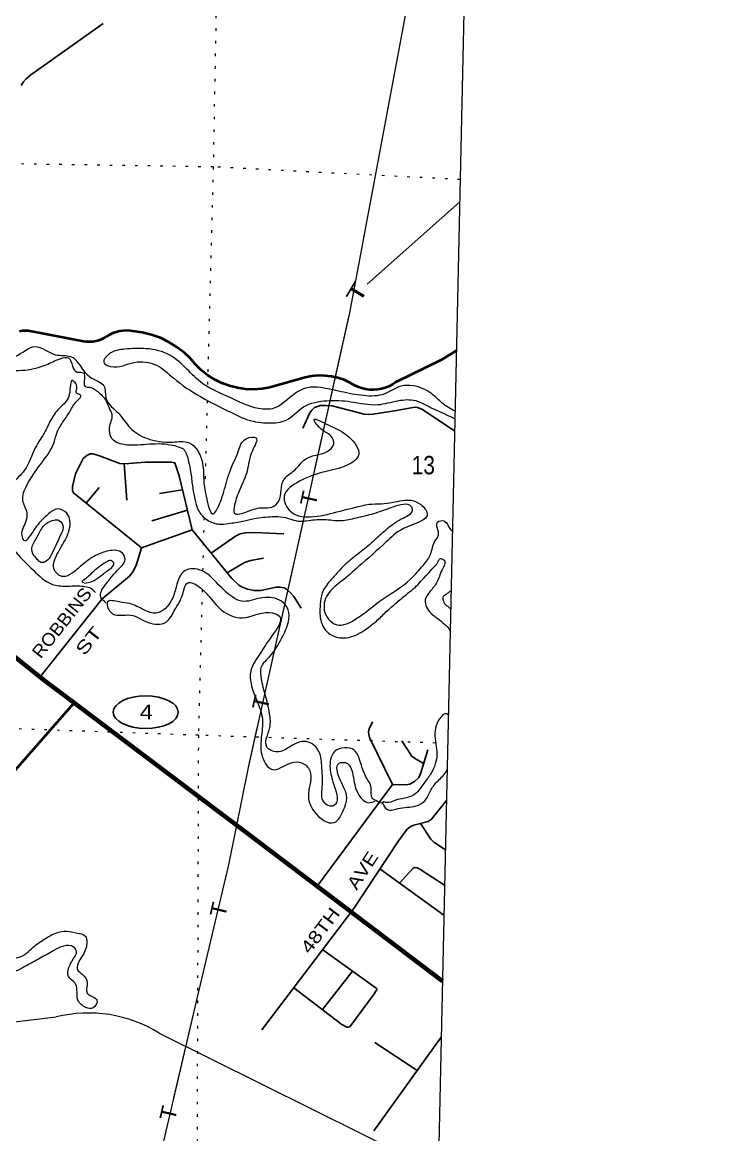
# Model space of a CAD drawing. Header units: feet. Extents: x -762378 to -505285, y -497909 to -353855.
# Drawn here: x -511979 to -505285, y -484941 to -474375 of the extents above; entities that cross this region are included whole.
import ezdxf
from ezdxf.enums import TextEntityAlignment as Align

# ---------------------------------------------------------------- set-up
doc = ezdxf.new("R2010")
doc.units = ezdxf.units.FT
doc.header["$LTSCALE"] = 80
doc.linetypes.add('DOTTED', pattern=[1.5, 0.3, -1.2])
for name, color, linetype, lineweight in [('17', 7, 'Continuous', 25), ('23', 7, 'Continuous', 70), ('26', 7, 'Continuous', 40), ('29', 7, 'Continuous', 25), ('39', 7, 'Continuous', 13), ('4', 7, 'Continuous', 13), ('46', 7, 'Continuous', 13), ('7', 7, 'DOTTED', 13)]:
    doc.layers.add(name, color=color, linetype=linetype, lineweight=lineweight)
doc.layers.add('30', color=7, linetype='Continuous')

msp = doc.modelspace()

# ---------------------------------------------------------------- linework, layer by layer
at = {"layer": '17'}
msp.add_ellipse((-510805.89, -480928.15), major_axis=(-309.24, 1), ratio=0.500121, dxfattribs=at)
at = {"layer": '23'}
for points in [[(-511486.56, -480838.28), (-511764.48, -480628.89), (-513632.87, -479140.49), (-513932.37, -478947.75), (-514112.82, -478851.41)], [(-507985.84, -483482.08), (-509841.7, -482077.48), (-511486.56, -480838.28)]]:
    msp.add_lwpolyline(points, dxfattribs=at)
at = {"layer": '26'}
for points in [[(-507853.98, -477491.66), (-507996, -477581.05), (-508428, -477793.05), (-508430.29, -477794.78), (-508461.8, -477815.88), (-508495.33, -477833.57), (-508530.53, -477847.67), (-508567.01, -477858), (-508604.37, -477864.47), (-508642.21, -477866.99), (-508680.1, -477865.55), (-508717.63, -477860.15), (-508754.39, -477850.86), (-508789.97, -477837.78), (-508824, -477821.05), (-508864.05, -477798.25), (-508921.17, -477772.29), (-508980.7, -477752.44), (-509041.97, -477738.92), (-509104.33, -477731.88), (-509167.07, -477731.4), (-509229.53, -477737.47), (-509291, -477750.05), (-509618, -477842.05), (-509626.48, -477844.02), (-509703.05, -477857.16), (-509780.58, -477862.23), (-509858.22, -477859.17), (-509935.11, -477848.01), (-510010.41, -477828.87), (-510083.3, -477801.97), (-510152.97, -477767.59), (-510218.68, -477726.12), (-510279.68, -477678.01), (-510335.33, -477623.79), (-510385, -477564.05), (-510437.18, -477515.34), (-510508.64, -477460.2), (-510585.47, -477412.83), (-510666.83, -477373.74), (-510751.83, -477343.38), (-510839.54, -477322.07), (-510929, -477310.05), (-510950.89, -477306.41), (-510984.9, -477303.75), (-511019, -477304.66), (-511052.82, -477309.13), (-511085.99, -477317.11), (-511118.14, -477328.51), (-511148.92, -477343.21), (-511178, -477361.05), (-511196.28, -477372.76), (-511222.52, -477386.4), (-511250.04, -477397.22), (-511278.53, -477405.1), (-511307.7, -477409.96), (-511337.22, -477411.75), (-511366.76, -477410.44), (-511396, -477406.05), (-511872.01, -477315.83), (-511908.42, -477308.93), (-511922.01, -477307.03), (-511945.11, -477305.44), (-511975.1, -477306.53), (-512004.81, -477310.75)], [(-513356.56, -482974.56), (-511511.12, -480866.34), (-511486.56, -480838.28)]]:
    msp.add_lwpolyline(points, dxfattribs=at)
at = {"layer": '29'}
for p, q in [((-511009.73, -478569.81), (-510986.69, -478913.2)), ((-511372.54, -478941.43), (-511248.32, -478794.88)), ((-510455.41, -478817.03), (-510675.13, -478852.19)), ((-510409.47, -479008.39), (-510748.81, -479111.19)), ((-510846.42, -479365.63), (-510364.37, -479196.24)), ((-509175.88, -482581.4), (-508461.51, -481616.39)), ((-508580.3, -482415.3), (-507972.07, -482856.26)), ((-509126.66, -483752.61), (-508841.38, -483386.35)), ((-507997.54, -484013.69), (-508637.55, -484903.91)), ((-508225.87, -484331.29), (-508628.17, -484065.75))]:
    msp.add_line(p, q, dxfattribs=at)
for points in [[(-511988.36, -474975.25), (-511971.16, -474944), (-511941.86, -474912.12), (-511897.58, -474875.58), (-511822.33, -474819.08), (-511210.44, -474385.97)], [(-507870.8, -478255.77), (-508183.14, -478049.71), (-508223.44, -478034.28), (-508242.92, -478031.99), (-508269.49, -478034.2), (-508422.24, -478063.8), (-508643.68, -478096.22), (-508685.75, -478100.65), (-508729.2, -478096.84), (-509033.37, -478018.7), (-509095.37, -478014.27), (-509146.29, -478016.48), (-509201.65, -478034.2), (-509228.77, -478059.27), (-509245.93, -478085.15), (-509314.54, -478229.76)], [(-510846.42, -479365.63), (-511491.61, -478845.43), (-511499.94, -478824.97), (-511499.94, -478785.1), (-511486.65, -478718.65), (-511471.68, -478665.41), (-511400.3, -478519.3), (-511365.77, -478489.37), (-511333.87, -478475), (-511307.3, -478475), (-511243.74, -478492.17), (-511051.17, -478564.79), (-511006.18, -478570.24), (-510808.75, -478554.33), (-510561.13, -478552.52), (-510528.68, -478560.77), (-510487.33, -478684.05), (-510364.37, -479196.24)], [(-510364.37, -479196.24), (-509988.12, -479658.11), (-509921.24, -479722.06), (-509888.03, -479741.99), (-509836.21, -479759.87), (-509779.54, -479770.79), (-509712.35, -479770.74), (-509566.98, -479741.99), (-509529.56, -479740.86), (-509491.7, -479746.42), (-509467.34, -479759.71), (-509427.49, -479797.37), (-509399.4, -479830.09), (-509329.73, -479939.98)], [(-510184.63, -479416.88), (-509953.34, -479255.84), (-509907.96, -479234.75), (-509859.25, -479223.67), (-509770.42, -479219.94), (-509494.52, -479234.31)], [(-511809.62, -480592.93), (-511220.95, -479850.54), (-511090.82, -479743.03), (-510959.68, -479635.68), (-510929.46, -479594.33), (-510897.69, -479536.01), (-510846.42, -479365.63)], [(-510031.52, -479604.83), (-509865.89, -479507.2), (-509830.46, -479493.91), (-509808.23, -479485.78), (-509685.72, -479466.54)], [(-508461.51, -481616.39), (-508679.1, -481168.48), (-508685.32, -481139.98), (-508687.95, -481115.32), (-508683.52, -481086.53), (-508650.7, -481020.45)], [(-508461.51, -481616.39), (-508335.47, -481619.29), (-508296.05, -481611.49), (-508251.76, -481584.91), (-508211.91, -481547.25), (-508192.86, -481504.25), (-508124.05, -481285.25)], [(-508166.94, -481416.62), (-508251.76, -481365.62), (-508278.33, -481345.69), (-508291.1, -481327.53), (-508372.37, -481199.32)], [(-507948.11, -481768.3), (-508090.13, -481943.74), (-508120.87, -481967.14), (-508259.69, -482000.05), (-508284.98, -482010.19), (-508318.19, -482036.77), (-508398.83, -482139.22), (-508827.33, -482791.13), (-509701.12, -483946.16)], [(-508194.19, -481984.52), (-508098.48, -482134.1), (-508067.99, -482163.03), (-507958.39, -482235.23)], [(-508393.62, -482550.64), (-508265.05, -482408.89), (-508246.45, -482403.43), (-508227.41, -482406.68), (-508200.79, -482420.52), (-507965.76, -482569.9)], [(-509124.34, -483183.74), (-508615.62, -483548.01), (-508608.24, -483558.5), (-508641.07, -483613.6), (-508867.8, -483915.2), (-508880.58, -483919.56), (-508896.08, -483919.56), (-508943.39, -483893.41), (-509397.36, -483544.64)]]:
    msp.add_lwpolyline(points, dxfattribs=at)
at = {"layer": '39'}
for p, q in [((-507937, -480118.05), (-507912.67, -480161.98)), ((-513283, -484008.05), (-511657, -483823.05)), ((-510677, -483977.05), (-508025.52, -485291.65))]:
    msp.add_line(p, q, dxfattribs=at)
msp.add_arc((-511348.98, -485058.09), 1272.87, 58.13485, 104.00397, dxfattribs=at)
for points in [[(-514136.1, -477589.05), (-514038.42, -477522.38), (-513899.97, -477511.17), (-513655.46, -477538.73), (-513346.66, -477548.61), (-512887.5, -477569.43), (-512596.56, -477547.09), (-512315.8, -477550.78), (-512183.52, -477565.63), (-512045.04, -477548.4), (-511857.97, -477455.19), (-511661.88, -477532.63), (-511519.58, -477549.54), (-511336.22, -477743.32), (-511204.36, -477828.41), (-511181.02, -477950.98), (-511065.51, -478088.15), (-510954.02, -478227.31), (-510796.17, -478326.6), (-510551.7, -478362.19), (-510393.3, -478369.16), (-510270, -478544.51), (-510254.98, -478717.21), (-510231.85, -478875.9), (-510160.64, -479042.92), (-510112.06, -478966.94), (-510063.11, -478830.75), (-510001.75, -478628.41), (-509926.5, -478452.24), (-509851.57, -478330.26), (-509757.26, -478322.8), (-509792.08, -478445.02), (-509843.37, -478639.4), (-509910.58, -478811.6), (-509961.59, -478959.81), (-509962.06, -479038.09), (-509837.61, -479020.77), (-509688.99, -478985.54), (-509608.73, -478980), (-509542.21, -478922.19), (-509494.89, -478721.77), (-509390.04, -478628.07), (-509289.15, -478524.31), (-509082.14, -478451.29), (-509019.54, -478379.41), (-509043.19, -478309.02), (-509127.07, -478248.31), (-509206.69, -478147.48), (-509072.62, -478198.46), (-508874.75, -478314.05), (-508781.48, -478481.19), (-508892.39, -478582.89), (-509105.35, -478643.83), (-509344.55, -478734.71), (-509489.79, -478876.34), (-509428.49, -479023.23), (-509210.16, -479070.7), (-508959.15, -479018.01), (-508681.99, -478951.44)], [(-507866.06, -478070.25), (-507988.39, -477992.22), (-508086.15, -477905.33), (-508266.19, -477827.98), (-508380.53, -477831.31), (-508535.39, -477904.64), (-508736.05, -477921.5), (-508950.42, -477884.08), (-509146.74, -477844.77), (-509269.08, -477846.04), (-509415.95, -477923.44), (-509587.12, -478040.83), (-509733.54, -478043.96), (-510013.68, -477935.91), (-510265.62, -477805.94), (-510415.22, -477668.57), (-510576.89, -477537.14), (-510801.15, -477475.58), (-511003.74, -477480.39), (-511156.45, -477527.64), (-511205.03, -477603.61), (-511141.09, -477644.14), (-510914.23, -477605.36), (-510703.81, -477632.71), (-510540.08, -477756.13), (-510286.41, -477930.26), (-509940.49, -478106.95), (-509834.46, -478151.74), (-509636.08, -478181.03), (-509471.47, -478153.92), (-509306.27, -478028.46), (-509085.3, -477969.58), (-508856.72, -477978.98), (-508600.17, -478006.61), (-508409.42, -477969.62), (-508240.95, -477968.62), (-508134.93, -478015.42), (-507964.93, -478094.72), (-507868.28, -478140.5)], [(-514131.16, -477678.07), (-514023, -477695.05), (-513901, -477708.05), (-513721, -477701.05), (-513528, -477706.05), (-513335, -477687.05), (-513097, -477672.05), (-512752, -477677.05), (-512423, -477664.05), (-512188, -477674.05), (-511986, -477681.05), (-511753, -477628.05), (-511620, -477571.05), (-511538, -477563.05), (-511502, -477640.05), (-511456, -477698.05), (-511398, -477705.05), (-511388, -477759.05), (-511381, -477835.05), (-511337, -477842.05), (-511301, -477856.05), (-511227, -477913.05), (-511195, -477951.05), (-511153, -478039.05), (-511128, -478102.05), (-511153, -478228.05), (-511133, -478321.05), (-511017, -478383.05), (-510881, -478388.05), (-510656, -478378.05), (-510592, -478384.05), (-510514, -478402.05), (-510446, -478427.05)], [(-511185.04, -479888.43), (-511234, -479827.05), (-511234, -479805.05), (-511184, -479711.05), (-511058.21, -479563.38), (-511001.55, -479477.41), (-511027.26, -479417.05), (-511159.51, -479396.18), (-511282.1, -479439.6), (-511417.04, -479535.13), (-511505.73, -479608.86), (-511590.15, -479640.46), (-511672.02, -479579.76), (-511649.07, -479431.38), (-511561.91, -479275.35), (-511526.82, -479106.97), (-511556.49, -479038.55), (-511640.49, -478997.91), (-511737.07, -479051.52), (-511819.79, -479133.31), (-511914.84, -479267.21), (-511955.15, -479301.09), (-511977.01, -479266.84), (-511944.04, -479118.51), (-511933.52, -479034.28), (-511972.94, -478917.64), (-511933.96, -478771.36), (-511806.45, -478575.43), (-511676.86, -478367.47), (-511646.18, -478267.31), (-511587.41, -478165.3), (-511524.67, -478069.34), (-511455.89, -477969.4), (-511423.5, -477919.42), (-511431.49, -477913.35), (-511467.46, -477891.05), (-511461.25, -477858.98), (-511470.97, -477806.74), (-511498.88, -477778.47), (-511531.75, -477910.74), (-511604.61, -478020.69), (-511691.46, -478124.53), (-511760.45, -478258.59), (-511855.66, -478418.58), (-511959.21, -478632.72), (-512068.24, -478754.49), (-512173.38, -478898.37), (-512275.9, -478937.9), (-512378.18, -478937.28), (-512466.69, -478982.91), (-512593.71, -479094.54), (-512726.67, -479194.1), (-512907.6, -479267.27), (-513054.11, -479284.46), (-513123.79, -479197.74), (-513196.47, -478940.4), (-513225.87, -478825.82), (-513293.17, -478674.89), (-513399.02, -478599.99), (-513577.53, -478602.93), (-513778.3, -478637.86), (-513898.85, -478675.27), (-513947.49, -478759.27), (-513859.53, -478807.97), (-513672.49, -478720.78), (-513501.73, -478671.63), (-513379.45, -478682.4), (-513308.11, -478827.33), (-513278.97, -478986.06), (-513283.9, -479140.58), (-513345.89, -479110.1), (-513439.64, -479023.23), (-513593.51, -478929.99), (-513710.05, -478965.41), (-513654.45, -479060.08), (-513460.32, -479129.48), (-513338.74, -479256.66), (-513225.34, -479411.88), (-512954.86, -479457.66), (-512741.99, -479410.77), (-512615.05, -479311.18), (-512493.99, -479189.47), (-512352.88, -479067.89), (-512240.54, -479062.54), (-512249, -479136.75), (-512128.79, -479157.55), (-512119.34, -479255.95), (-512061.93, -479382.74), (-511872.58, -479580.56), (-511692.87, -479714.11), (-511564.61, -479730.93), (-511414.19, -479729.83), (-511304.11, -479768.63), (-511286, -479791.05)], [(-510446, -478427.05), (-510420, -478473.05), (-510398, -478550.05), (-510379, -478644.05), (-510362, -478777.05), (-510338, -478903.05), (-510307, -479008.05), (-510221, -479101.05), (-510107, -479142.05), (-510021, -479136.05), (-509882, -479113.05), (-509774, -479089.05), (-509603, -479070.05), (-509499, -479075.05), (-509339, -479114.05), (-509281, -479110.05), (-509110, -479097.05), (-508952, -479108.05), (-508803, -479081.05), (-508638, -479040.05), (-508548, -479010.05), (-508454, -478977.05), (-508357, -478951.05), (-508287, -478970.05), (-508275, -479008.05), (-508378, -479096.05), (-508515, -479191.05), (-508630, -479291.05), (-508759, -479403.05), (-508874, -479492.05), (-508989, -479608.05), (-509057, -479684.05), (-509130, -479796.05), (-509147, -479904.05), (-509151, -479992.05), (-509100, -480145.05), (-509004, -480212.05), (-508838, -480207.05), (-508681, -480115.05), (-508614, -480062.05), (-508524, -479976.05), (-508415, -479882.05), (-508316, -479799.05), (-508247, -479743.05), (-508191, -479685.05), (-508128, -479617.05), (-508072, -479555.05), (-508058, -479541.05), (-508027, -479497.05), (-508007, -479469.05), (-507971, -479484.05), (-507990, -479576.05), (-508039, -479694.05), (-508103, -479780.05), (-508150, -479862.05), (-508093, -479991.05), (-508031, -480039.05), (-507967, -480092.05), (-507937, -480118.05)], [(-508681.99, -478951.44), (-508457.27, -478934.72), (-508282.67, -478915.7), (-508192.66, -478956.38), (-508130.98, -479039.04), (-508356.46, -479184.2), (-508523.69, -479313.66), (-508783.78, -479544.91), (-508945.06, -479684.44), (-509064.02, -479792.11), (-509109.13, -479958.42), (-508995.63, -480095.58), (-508798.73, -480036.55), (-508587.2, -479877.26), (-508287.1, -479662.3), (-508167.99, -479530.55), (-508099.19, -479428.6), (-508056.31, -479300.41), (-508023.9, -479246.41), (-508033.21, -479123.92), (-507966.95, -479112.28), (-507917.24, -479184.83), (-507891.31, -479213.21)], [(-511867, -479444.05), (-511887.45, -479383.78), (-511848.76, -479283.66), (-511804.15, -479201.64), (-511771.77, -479153.67), (-511693.28, -479107.98), (-511641.11, -479102.27), (-511593.27, -479152.73), (-511609.8, -479234.92), (-511666.69, -479359.02), (-511713.37, -479451.06), (-511767.83, -479502.92), (-511801.93, -479504.72), (-511835.86, -479476.42), (-511861.73, -479442.14)], [(-511389.95, -479701.88), (-511317.67, -479688.26), (-511241.17, -479638.54), (-511148.5, -479568.85), (-511110.05, -479510.88), (-511135.99, -479488.65), (-511180.19, -479502.43), (-511252.67, -479550.17), (-511323.24, -479611.96), (-511401.86, -479679.73), (-511411.94, -479689.7), (-511393.93, -479695.83)], [(-508555.96, -481793.8), (-508562.46, -481792.13), (-508618.47, -481767.71), (-508648.44, -481749.47), (-508663.87, -481645.01), (-508707.43, -481550.41), (-508762.78, -481413.6), (-508826.21, -481288.78), (-509008.79, -481299.73), (-509049.36, -481377.76), (-509042.28, -481536.36), (-508997.03, -481685.16), (-508993.63, -481787.54), (-509029.92, -481819.43), (-509111.93, -481782.81), (-509129.11, -481636.19), (-509133.94, -481435.46), (-509169.14, -481284.72), (-509299.04, -481205.67), (-509445.78, -481262.99), (-509556.34, -481304.47), (-509654.34, -481259.73), (-509627.16, -481073.24), (-509628.41, -480944.78), (-509671.42, -480757.86), (-509710.51, -480585.02), (-509708.03, -480504.76), (-509631.21, -480402.86), (-509511.82, -480222.94), (-509450.73, -480068.76), (-509452.06, -479954.35), (-509535.76, -479863.54), (-509716.14, -479844.39), (-509896.82, -479873.41), (-509988.82, -479830.71), (-510178.28, -479650.95), (-510278.16, -479582.11), (-510432.59, -479583.19), (-510523.92, -479765.28), (-510619.24, -479943.34), (-510705.74, -479986.97), (-510817.88, -479958.2), (-510957.91, -479897.15), (-511058.09, -479880.49), (-511168.39, -479879.83), (-511140.88, -479976.33), (-510950.53, -480005.57), (-510782.48, -480076.83), (-510611.98, -480071.83), (-510529.06, -479955.92), (-510456.01, -479811.85), (-510407.21, -479699.75), (-510289.15, -479744.61), (-510085.85, -479958.58), (-509887.73, -480032.02), (-509632.72, -479981.37), (-509532.67, -480020.1), (-509607.97, -480204.3), (-509719.26, -480370.22), (-509806.48, -480534.27), (-509750.01, -480819.61), (-509696.89, -480994.54), (-509707.96, -481169.09), (-509695.04, -481357.83), (-509609.47, -481470.74), (-509424.59, -481409.63), (-509324.3, -481408.23), (-509246.54, -481484.96), (-509259.87, -481703.65), (-509206.71, -481870.55), (-509014.8, -481976.07), (-508923.8, -481850.17), (-508895.06, -481737.95), (-508958.25, -481570.99), (-508967.34, -481412.37), (-508909.14, -481406.7), (-508827.93, -481577.79), (-508780.6, -481714.55), (-508688.78, -481787.36), (-508625, -481772.05)], [(-507904.17, -479773.23), (-507930, -479792.05), (-507954, -479810.05), (-507979, -479830.05), (-507984, -479855.05), (-507976, -479875.05), (-507969, -479894.05), (-507950, -479913.05), (-507927, -479930.05), (-507922, -479935.05), (-507908.33, -479959.98)], [(-507930.2, -480954.61), (-507944.21, -480944.54), (-507956.57, -480943.55), (-507970.8, -480946.95), (-507981.89, -480954.66), (-508059.14, -481128.81), (-508040.26, -481327.62), (-508093.46, -481505.93), (-508156.17, -481595.87), (-508271.23, -481721.62), (-508433.94, -481764.8), (-508524.31, -481784.33), (-508550.35, -481780.16), (-508528.64, -481838.5), (-508410.34, -481843.22), (-508237.71, -481818.16), (-508155.2, -481770.49), (-508100.48, -481674.48), (-508039.81, -481590.55), (-507955.03, -481498.73), (-507941.62, -481471.99)], [(-513393.08, -483072.79), (-513375, -483086.05), (-513269, -483044.05), (-513214, -482982.05), (-513148, -482870.05), (-513111, -482818.05), (-513017, -482765.05), (-512911, -482808.05), (-512789, -482859.05), (-512720, -482863.05), (-512688, -482795.05), (-512675, -482659.05), (-512656, -482532.05), (-512580, -482488.05), (-512490, -482521.05), (-512366, -482600.05), (-512300, -482679.05), (-512285, -482833.05), (-512278, -482938.05), (-512250, -483089.05), (-512197, -483197.05), (-512141, -483248.05), (-511954, -483229.05), (-511892, -483175.05), (-511771, -483085.05), (-511654, -483024.05), (-511558, -483008.05), (-511454, -483027.05), (-511386, -483048.05), (-511370, -483156.05), (-511431, -483280.05), (-511456, -483370.05), (-511408, -483419.05), (-511362, -483499.05), (-511363, -483596.05), (-511269, -483664.05), (-511306, -483736.05), (-511374, -483732.05), (-511450, -483663.05), (-511459, -483565.05), (-511477, -483501.05), (-511540, -483438.05), (-511536, -483352.05), (-511483, -483256.05), (-511463, -483206.05), (-511491, -483159.05), (-511583, -483149.05), (-511679, -483192.05), (-511808, -483264.05), (-511947, -483341.05), (-512108, -483413.05), (-512224, -483420.05), (-512284, -483341.05), (-512323, -483227.05), (-512335, -483092.05), (-512334, -483064.05), (-512348, -482921.05), (-512349, -482833.05), (-512375, -482721.05), (-512424, -482654.05), (-512484, -482620.05), (-512530, -482611.05), (-512567, -482623.05), (-512591, -482733.05), (-512604, -482870.05), (-512673, -482990.05), (-512741, -482999.05), (-512819, -482967.05), (-512895, -482908.05), (-512967, -482880.05), (-513036, -482911.05), (-513094, -482995.05), (-513179, -483105.05), (-513231, -483131.05), (-513296, -483134.05), (-513338, -483130.05), (-513362, -483116.05), (-513388, -483104.05), (-513408, -483092.05)], [(-515352.99, -483202.5), (-515450.15, -483280.7), (-515434.62, -483324.41), (-515413.06, -483408.83), (-515347.91, -483583.84), (-515226.66, -483767.21), (-515040.92, -483898.78), (-514871.03, -483996.14), (-514656.95, -484083.73), (-514460.86, -484161.17), (-514259.07, -484290.83), (-514099.69, -484470.42), (-513938.24, -484639.98), (-513745.02, -484861.91), (-513601.61, -485029.36), (-513474.36, -485216.78), (-513403.15, -485383.79), (-513343.52, -485474.47), (-513291.99, -485577.14), (-513200.96, -485784.41), (-513085.76, -485973.76), (-512988.26, -486104.81), (-512792.68, -486266.54), (-512622.92, -486387.99), (-512475.2, -486503.27), (-512335.56, -486630.56), (-512326.46, -486787.16), (-512249.19, -486946.18), (-512095.67, -487099.64), (-511978.24, -487250.87), (-511971.24, -487423.52), (-512006.41, -487605.95), (-511969.18, -487752.69), (-511823.44, -487865.96), (-511674.26, -488073.58), (-511568.83, -488220.73), (-511463.45, -488373.9), (-511337.74, -488483.03), (-511216.22, -488620.24), (-511106.88, -488783.47), (-510993.56, -488952.74), (-510939.96, -489045.38), (-510898.23, -489109.86), (-510744.16, -489171), (-510535.67, -489186.3), (-510374.88, -489127.05), (-510248.35, -489097.71), (-510127.89, -489076.35), (-509973.75, -489125.44), (-509871.77, -489176.23), (-509786.11, -489275.09), (-509670.81, -489446.38), (-509577.06, -489533.25), (-509391.01, -489612.64), (-509250.89, -489657.64), (-508982.53, -489723.47), (-508810.19, -489746.59), (-508673.89, -489759.45), (-508545.4, -489738.14), (-508458.94, -489700.53), (-508330.4, -489669.18), (-508261.97, -489629.45), (-508165.35, -489569.82), (-508119.38, -489555.61)]]:
    msp.add_spline(points, degree=3, dxfattribs=at)
at = {"layer": '4'}
msp.add_lwpolyline([(-757851.71, -353854.74), (-726285.32, -354875.48), (-694717.56, -355852.8), (-663148.48, -356786.69), (-631578.15, -357677.16), (-600006.62, -358524.19), (-568433.95, -359327.81), (-536860.21, -360087.99), (-505285.47, -360804.75), (-508303.39, -497908.54), (-540066.74, -497187.5), (-571829.06, -496422.78), (-603590.3, -495614.36), (-635350.39, -494762.27)], dxfattribs=at)
at = {"layer": '46'}
for p, q in [((-508703, -476864.05), (-507822.89, -476079.61)), ((-509223.18, -478735.54), (-508874.47, -477174)), ((-509659.05, -480687.46), (-509310.35, -479125.93))]:
    msp.add_line(p, q, dxfattribs=at)
for points in [[(-516110, -497735.05), (-513727, -493928.05), (-512099, -491401.05), (-510254, -488411.05), (-509890, -487434.05), (-510839, -485883.05), (-510302, -483582.05), (-510016, -482377.05), (-509830, -481453.05), (-508866, -477136.05), (-508006, -472531.05), (-507704, -470901.05)], [(-510079.05, -482642.69), (-510016, -482377.05), (-509830, -481453.05), (-509746.22, -481077.85)], [(-510537.12, -484589.51), (-510302, -483582.05), (-510171.42, -483031.88)]]:
    msp.add_lwpolyline(points, dxfattribs=at)
at = {"layer": '7'}
for p, q in [((-510222.7, -477967.45), (-510244.44, -478802.09)), ((-510251.63, -479078.84), (-510264.95, -479590.05))]:
    msp.add_line(p, q, dxfattribs=at)
for points in [[(-509563.5, -456155.21), (-509654.91, -460051.24), (-509768.1, -465270.89), (-510067.7, -470473.37), (-510165, -475751.05), (-510219.31, -477837.11)], [(-507818.27, -475869.47), (-510163.17, -475749.33), (-515429.32, -475667.55), (-520783.5, -475644.39), (-526104.07, -475513.16), (-528430.1, -475367.69)], [(-510269.44, -479762.63), (-510305.49, -481147.44), (-510322.43, -486371.69), (-510380.79, -489448.14)], [(-508052.87, -481221.22), (-510305.49, -481147.44), (-512133.45, -481083.15)]]:
    msp.add_lwpolyline(points, dxfattribs=at)

# ---------------------------------------------------------------- texts
at = {"layer": '17', "width": 1.2}
msp.add_text(' 4 ', height=140, dxfattribs=at).set_placement((-510800.79, -480996.46), align=Align.CENTER)
at = {"layer": '30'}
for s, rotation, width, p in [('ROBBINS', 51.588, 1.1, (-511803.12, -480427.4)), ('ST', 51.588, 1.4, (-511389.43, -480400.85)), ('AVE', 56.683, 1.2, (-508801.75, -482624.78)), ('48TH', 52.892, 1.25, (-509248.7, -483232.1))]:
    msp.add_text(s, height=120, rotation=rotation, dxfattribs=dict(at, width=width)).set_placement(p)
at = {"layer": '46'}
for rotation, width, p in [(59.422, 1.55, (-508732.68, -476977.87)), (77.412, 1.1, (-509180.26, -478915.45)), (77.412, 1.1, (-509636.01, -480853.01)), (76.648, 1.1, (-510038.29, -482822.13)), (76.864, 1.1, (-510515.5, -484754.54))]:
    msp.add_text('T', height=150, rotation=rotation, dxfattribs=dict(at, width=width)).set_placement(p, align=Align.CENTER)
at = {"layer": '7', "width": 0.85}
msp.add_text('13', height=175, dxfattribs=at).set_placement((-508279.33, -478668.56))

doc.saveas('drawing.dxf')
